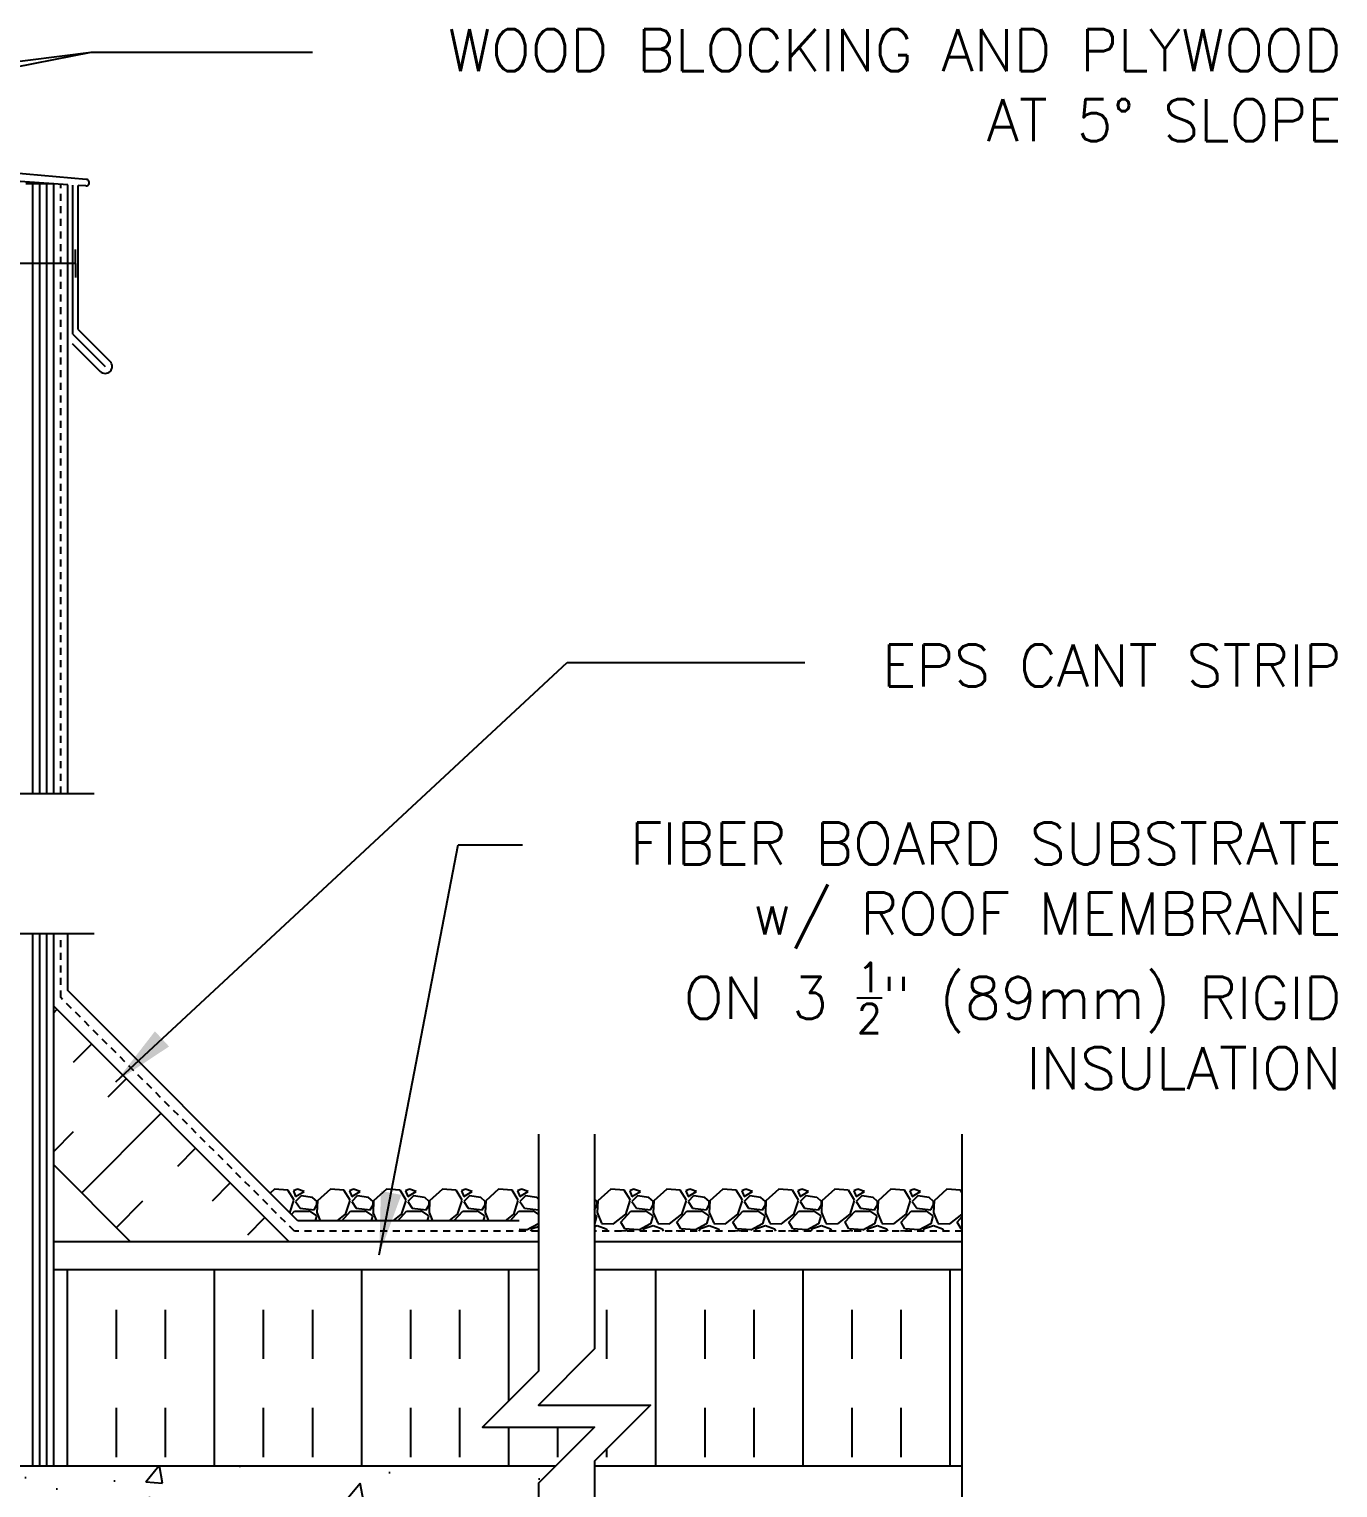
# Model space of a CAD drawing. Header units: inches. Extents: x 169 to 226.9, y 117.2 to 193.8.
# Drawn here: x 203.52 to 226.86, y 166.92 to 192.94 of the extents above; entities that cross this region are included whole.
import ezdxf

# ---------------------------------------------------------------- set-up
doc = ezdxf.new("R2010")
doc.units = ezdxf.units.IN
doc.header["$LTSCALE"] = 0.5
doc.header["$MEASUREMENT"] = 0
doc.linetypes.add('DASHED2', pattern=[0.375, 0.25, -0.125])
for name, color, linetype in [('HATCH', 12, 'Continuous'), ('line25', 2, 'Continuous'), ('LINE50', 5, 'Continuous'), ('LINE9', 9, 'Continuous'), ('TEXT', 4, 'Continuous')]:
    doc.layers.add(name, color=color, linetype=linetype)
doc.styles.add('DIM', font='romans.shx', dxfattribs={"width": 0.7})
doc.styles.add('ROMANS', font='romans.shx', dxfattribs={"height": 0.75})
doc.dimstyles.new('ext_12', dxfattribs={"dimscale": 12, "dimtxt": 0.075, "dimasz": 0.09375, "dimexe": 0.09375, "dimexo": 0.0625, "dimgap": 0.0625, "dimtad": 1, "dimdec": 1, "dimzin": 2, "dimdsep": 46, "dimlunit": 4, "dimtxsty": 'DIM', "dimcen": 0.09, "dimdle": 0.09375, "dimclrt": 4, "dimadec": 0, "dimazin": 0, "dimtfac": 1, "dimtdec": 1, "dimtmove": 2, "dimatfit": 3, "dimfxl": 1, "dimfrac": 2, "dimtolj": 1, "dimtzin": 0, "dimarcsym": 0})

msp = doc.modelspace()

# ---------------------------------------------------------------- hatches: boundary and pattern name
at = {"layer": 'HATCH'}
h = msp.add_hatch(dxfattribs=at)
h.set_pattern_fill('AR-CONC', color=256, scale=0.5)
h.set_pattern_definition([(50, (0, 0), (3.5863, -0.31376), [0.375, -4.125]), (355, (0, 0), (-0.693757, 3.76096), [0.3, -3.3]), (100.4514, (0.299, -0.026), (2.892544, 3.4472), [0.3187, -3.50571]), (46.1842, (0, 1), (5.33621, -0.827596), [0.5625, -6.1875]), (96.6356, (0.4447, 0.931), (4.67331, 4.87059), [0.47805, -5.25857]), (351.1842, (0, 1), (4.67331, 4.87059), [0.45, -4.95]), (21, (0.5, 0.75), (2.984535, -2.013094), [0.375, -4.125]), (326, (0.5, 0.75), (1.216577, 3.62575), [0.3, -3.3]), (71.4514, (0.7487, 0.5822), (4.20111, 1.612656), [0.3187, -3.50571]), (37.5, (0, 0), (0.060799, 1.664469), [0, -3.26, 0, -3.35, 0, -3.3125]), (7.5, (0, 0), (1.315348, 1.972059), [0, -1.91, 0, -3.185, 0, -1.2625]), (327.5, (-1.115, 0), (2.669112, -0.1127744), [0, -1.25, 0, -3.9, 0, -5.175]), (317.5, (-1.615, 0), (2.91593, 0.500525), [0, -1.625, 0, -2.59, 0, -3.675])])
edge = h.paths.add_edge_path()
edge.add_spline(control_points=[(194.125, 185.535), (194.017, 185.698), (193.657, 185.789), (193.581, 186.284), (194.129, 186.52), (194.533, 186.549), (194.829, 186.57)], knot_values=[0.229407, 0.229407, 0.229407, 0.229407, 0.844432, 1.128849, 1.464331, 2.389004, 2.389004, 2.389004, 2.389004], degree=3, periodic=0)
edge.add_spline(control_points=[(194.829, 186.57), (195.125, 186.549), (195.529, 186.52), (196.077, 186.284), (196.001, 185.789), (195.641, 185.698), (195.533, 185.535)], knot_values=[0.229407, 0.229407, 0.229407, 0.229407, 1.15408, 1.489562, 1.773979, 2.389004, 2.389004, 2.389004, 2.389004], degree=3, periodic=0)
edge.add_arc((195.892, 185.187), 0.5, 135.8125, 335.181)
edge.add_spline(control_points=[(196.345, 184.977), (196.485, 185.257), (196.73, 185.704), (197.549, 186.055), (197.67, 186.053)], knot_values=[0.038125, 0.038125, 0.038125, 0.038125, 0.95486, 1.237398, 1.237398, 1.237398, 1.237398], degree=3, periodic=0)
edge.add_arc((197.67, 185.811), 0.242, -38.2327, 90, ccw=False)
edge.add_arc((198.017, 185.187), 0.5, 108.2063, 274.7074)
edge.add_spline(control_points=[(198.058, 184.688), (198.114, 184.697), (198.169, 184.709), (198.218, 184.729)], knot_values=[1.703896, 1.703896, 1.703896, 1.703896, 1.875321, 1.875321, 1.875321, 1.875321], degree=3, periodic=0)
edge.add_spline(control_points=[(198.218, 184.729), (198.544, 184.86), (198.738, 185.54), (198.991, 186.031), (199.077, 186.197)], knot_values=[0, 0, 0, 0, 1.124685, 1.703896, 1.703896, 1.703896, 1.703896], degree=3, periodic=0)
edge.add_arc((199.343, 186.058), 0.3, -63.9425, 153.0375, ccw=False)
edge.add_arc((199.663, 185.465), 0.375, 120.1325, 357.0763)
edge.add_arc((200.148, 185.469), 0.113, 25.9431, 192.1844, ccw=False)
edge.add_arc((200.526, 185.738), 0.352, 218.4669, 263.8709)
edge.add_line((200.488, 185.388), (200.593, 185.388))
edge.add_line((200.593, 185.388), (200.593, 185.458))
edge.add_line((200.593, 185.458), (200.546, 185.458))
edge.add_arc((200.546, 185.521), 0.0625, 180, 270, ccw=False)
edge.add_line((200.483, 185.521), (200.483, 185.588))
edge.add_arc((200.733, 185.588), 0.25, 124.0558, 180, ccw=False)
edge.add_line((200.593, 185.795), (200.593, 185.837))
edge.add_line((200.593, 185.837), (200.683, 185.837))
edge.add_arc((200.483, 186.295), 0.5, 293.5782, 313.7891)
edge.add_line((200.829, 185.934), (200.829, 187.4))
edge.add_arc((200.801, 186.884), 0.517, 86.8807, 145)
edge.add_arc((200.128, 187.005), 0.305, 35, 145)
edge.add_arc((199.684, 187.045), 0.236, 35, 145)
edge.add_arc((199.091, 186.797), 0.554, 43.7294, 118.173)
edge.add_arc((198.567, 186.797), 0.554, 61.827, 136.2706)
edge.add_arc((197.974, 187.045), 0.236, 35, 145)
edge.add_arc((197.53, 187.005), 0.305, 35, 145)
edge.add_arc((196.857, 186.884), 0.517, 35, 93.1193)
edge.add_arc((196.801, 186.884), 0.517, 86.8807, 145)
edge.add_arc((196.128, 187.005), 0.305, 35, 145)
edge.add_arc((195.684, 187.045), 0.236, 35, 145)
edge.add_arc((195.091, 186.797), 0.554, 43.7294, 118.173)
edge.add_arc((194.567, 186.797), 0.554, 61.827, 136.2706)
edge.add_arc((193.974, 187.045), 0.236, 35, 145)
edge.add_arc((193.53, 187.005), 0.305, 35, 145)
edge.add_arc((192.857, 186.884), 0.517, 35, 145)
edge.add_arc((192.293, 187.081), 0.172, 35, 145)
edge.add_arc((191.704, 186.867), 0.546, 35, 145)
edge.add_arc((190.887, 186.921), 0.451, 35, 145)
edge.add_arc((190.171, 186.938), 0.423, 35, 145)
edge.add_arc((189.714, 187.103), 0.135, 35, 145)
edge.add_arc((189.199, 186.653), 0.665, 52.4676, 123.7755)
edge.add_line((188.829, 187.206), (188.829, 185.934))
edge.add_arc((189.175, 186.295), 0.5, 226.2109, 246.4218)
edge.add_line((188.975, 185.837), (189.065, 185.837))
edge.add_line((189.065, 185.837), (189.065, 185.795))
edge.add_arc((188.925, 185.588), 0.25, 0, 55.9442, ccw=False)
edge.add_line((189.175, 185.588), (189.175, 185.521))
edge.add_arc((189.113, 185.521), 0.0625, -90, 0, ccw=False)
edge.add_line((189.113, 185.458), (189.065, 185.458))
edge.add_line((189.065, 185.458), (189.065, 185.388))
edge.add_line((189.065, 185.388), (189.17, 185.388))
edge.add_arc((189.133, 185.738), 0.352, 276.1291, 321.5331)
edge.add_arc((189.51, 185.469), 0.113, -12.1844, 154.0569, ccw=False)
edge.add_arc((189.995, 185.465), 0.375, 182.9237, 419.8675)
edge.add_arc((190.315, 186.058), 0.3, 27.597, 243.9425, ccw=False)
edge.add_spline(control_points=[(190.581, 186.197), (190.667, 186.031), (190.92, 185.54), (191.114, 184.86), (191.44, 184.729)], knot_values=[0, 0, 0, 0, 0.579211, 1.703896, 1.703896, 1.703896, 1.703896], degree=3, periodic=0)
edge.add_spline(control_points=[(191.44, 184.729), (191.49, 184.709), (191.544, 184.697), (191.601, 184.688)], knot_values=[1.703896, 1.703896, 1.703896, 1.703896, 1.875321, 1.875321, 1.875321, 1.875321], degree=3, periodic=0)
edge.add_arc((191.642, 185.187), 0.5, 265.2926, 431.7937)
edge.add_arc((191.988, 185.811), 0.242, 90, 218.2327, ccw=False)
edge.add_spline(control_points=[(191.988, 186.053), (192.109, 186.055), (192.928, 185.704), (193.173, 185.257), (193.313, 184.977)], knot_values=[0.038125, 0.038125, 0.038125, 0.038125, 0.320663, 1.237398, 1.237398, 1.237398, 1.237398], degree=3, periodic=0)
edge.add_arc((193.767, 185.187), 0.5, 204.819, 404.1875)
h.paths.add_polyline_path([(200.546, 182.218), (200.593, 182.218), (200.593, 182.288), (200.488, 182.288, -0.155529), (200.312, 182.422, 0.180914), (199.895, 182.734), (198.314, 183.087, 0.054974), (197.987, 183.123), (194.829, 183.123), (191.671, 183.123, 0.054974), (191.344, 183.087), (189.763, 182.734, 0.180914), (189.346, 182.422, -0.155529), (189.17, 182.288), (189.065, 182.288), (189.065, 182.218), (189.113, 182.218, -0.414214), (189.175, 182.156), (189.175, 182.088, -0.249069), (189.065, 181.881), (189.065, 181.839), (188.975, 181.839, 0.088416), (188.829, 181.742), (188.829, 179.309), (193.785, 179.309), (194.785, 180.309), (194.785, 178.309), (195.785, 179.309), (200.829, 179.309), (200.829, 181.742, 0.088416), (200.683, 181.839), (200.593, 181.839), (200.593, 181.881, -0.249069), (200.483, 182.088), (200.483, 182.156, -0.414214)])
h.paths.add_polyline_path([(200.829, 176.809), (195.785, 176.809), (194.785, 175.809), (194.785, 177.809), (193.785, 176.809), (188.829, 176.809), (188.829, 174.002, 0.088416), (188.975, 173.904), (189.065, 173.904), (189.065, 173.863, -0.249069), (189.175, 173.655), (189.175, 173.588, -0.414214), (189.113, 173.525), (189.065, 173.525), (189.065, 173.455), (189.17, 173.455, -0.155529), (189.346, 173.321, 0.180914), (189.763, 173.01), (191.344, 172.657, 0.054974), (191.671, 172.621), (194.829, 172.621), (197.987, 172.621, 0.054974), (198.314, 172.657), (199.895, 173.01, 0.180914), (200.312, 173.321, -0.155529), (200.488, 173.455), (200.593, 173.455), (200.593, 173.525), (200.546, 173.525, -0.414214), (200.483, 173.588), (200.483, 173.655, -0.249069), (200.593, 173.863), (200.593, 173.904), (200.683, 173.904, 0.088416), (200.829, 174.002)])
edge = h.paths.add_edge_path()
edge.add_arc((200.483, 169.448), 0.5, 46.2109, 66.4218)
edge.add_line((200.683, 169.907), (200.593, 169.907))
edge.add_line((200.593, 169.907), (200.593, 169.948))
edge.add_arc((200.733, 170.155), 0.25, 180, 235.9442, ccw=False)
edge.add_line((200.483, 170.155), (200.483, 170.223))
edge.add_arc((200.546, 170.223), 0.0625, 90, 180, ccw=False)
edge.add_line((200.546, 170.285), (200.593, 170.285))
edge.add_line((200.593, 170.285), (200.593, 170.355))
edge.add_line((200.593, 170.355), (200.488, 170.355))
edge.add_arc((200.526, 170.006), 0.352, 96.1291, 141.5331)
edge.add_arc((200.148, 170.274), 0.113, 167.8156, 334.0569, ccw=False)
edge.add_arc((199.663, 170.279), 0.375, 2.9237, 239.8675)
edge.add_arc((199.343, 169.685), 0.3, -152.403, 63.9425, ccw=False)
edge.add_spline(control_points=[(199.077, 169.546), (198.991, 169.713), (198.738, 170.203), (198.544, 170.884), (198.218, 171.015)], knot_values=[0, 0, 0, 0, 0.579211, 1.703896, 1.703896, 1.703896, 1.703896], degree=3, periodic=0)
edge.add_spline(control_points=[(198.218, 171.015), (198.169, 171.034), (198.114, 171.047), (198.058, 171.055)], knot_values=[1.703896, 1.703896, 1.703896, 1.703896, 1.875321, 1.875321, 1.875321, 1.875321], degree=3, periodic=0)
edge.add_arc((198.017, 170.557), 0.5, 85.2926, 251.7937)
edge.add_arc((197.67, 169.932), 0.242, -90, 38.2327, ccw=False)
edge.add_spline(control_points=[(197.67, 169.69), (197.549, 169.688), (196.73, 170.04), (196.485, 170.487), (196.345, 170.767)], knot_values=[0.038125, 0.038125, 0.038125, 0.038125, 0.320663, 1.237398, 1.237398, 1.237398, 1.237398], degree=3, periodic=0)
edge.add_arc((195.892, 170.557), 0.5, 24.819, 224.1875)
edge.add_spline(control_points=[(195.533, 170.209), (195.641, 170.046), (196.001, 169.955), (196.077, 169.459), (195.529, 169.224), (195.125, 169.195), (194.829, 169.174)], knot_values=[0.229407, 0.229407, 0.229407, 0.229407, 0.844432, 1.128849, 1.464331, 2.389004, 2.389004, 2.389004, 2.389004], degree=3, periodic=0)
edge.add_spline(control_points=[(194.829, 169.174), (194.533, 169.195), (194.129, 169.224), (193.581, 169.459), (193.657, 169.955), (194.017, 170.046), (194.125, 170.209)], knot_values=[0.229407, 0.229407, 0.229407, 0.229407, 1.15408, 1.489562, 1.773979, 2.389004, 2.389004, 2.389004, 2.389004], degree=3, periodic=0)
edge.add_arc((193.767, 170.557), 0.5, 315.8125, 515.181)
edge.add_spline(control_points=[(193.313, 170.767), (193.173, 170.487), (192.928, 170.04), (192.109, 169.688), (191.988, 169.69)], knot_values=[0.038125, 0.038125, 0.038125, 0.038125, 0.95486, 1.237398, 1.237398, 1.237398, 1.237398], degree=3, periodic=0)
edge.add_arc((191.988, 169.932), 0.242, 141.7673, 270, ccw=False)
edge.add_arc((191.642, 170.557), 0.5, 288.2063, 454.7074)
edge.add_spline(control_points=[(191.601, 171.055), (191.544, 171.047), (191.49, 171.034), (191.44, 171.015)], knot_values=[1.703896, 1.703896, 1.703896, 1.703896, 1.875321, 1.875321, 1.875321, 1.875321], degree=3, periodic=0)
edge.add_spline(control_points=[(191.44, 171.015), (191.114, 170.884), (190.92, 170.203), (190.667, 169.713), (190.581, 169.546)], knot_values=[0, 0, 0, 0, 1.124685, 1.703896, 1.703896, 1.703896, 1.703896], degree=3, periodic=0)
edge.add_arc((190.315, 169.685), 0.3, 116.0575, 333.0565, ccw=False)
edge.add_arc((189.995, 170.279), 0.375, 300.1325, 537.0763)
edge.add_arc((189.51, 170.274), 0.113, -154.0569, 12.1844, ccw=False)
edge.add_arc((189.133, 170.006), 0.352, 38.4669, 83.8709)
edge.add_line((189.17, 170.355), (189.065, 170.355))
edge.add_line((189.065, 170.355), (189.065, 170.285))
edge.add_line((189.065, 170.285), (189.113, 170.285))
edge.add_arc((189.113, 170.223), 0.0625, 0, 90, ccw=False)
edge.add_line((189.175, 170.223), (189.175, 170.155))
edge.add_arc((188.925, 170.155), 0.25, 304.0558, 360, ccw=False)
edge.add_line((189.065, 169.948), (189.065, 169.907))
edge.add_line((189.065, 169.907), (188.975, 169.907))
edge.add_arc((189.175, 169.448), 0.5, 113.5782, 133.7891)
edge.add_line((188.829, 169.809), (188.829, 167.809))
edge.add_line((188.829, 167.809), (188.829, 167.348))
edge.add_arc((189.012, 167.134), 0.281, 35, 130.6119, ccw=False)
edge.add_arc((189.438, 167.158), 0.239, 35, 145, ccw=False)
edge.add_arc((189.922, 167.094), 0.352, 35, 145, ccw=False)
edge.add_arc((190.399, 167.163), 0.231, 35, 145, ccw=False)
edge.add_arc((190.844, 167.117), 0.312, 35, 145, ccw=False)
edge.add_arc((191.395, 167.089), 0.361, 35, 145, ccw=False)
edge.add_arc((191.924, 167.132), 0.285, 35, 145, ccw=False)
edge.add_arc((192.329, 167.175), 0.21, 35, 145, ccw=False)
edge.add_arc((192.741, 167.127), 0.293, 35, 145, ccw=False)
edge.add_arc((193.184, 167.154), 0.247, 35, 145, ccw=False)
edge.add_arc((193.62, 167.132), 0.285, 35, 145, ccw=False)
edge.add_arc((194.075, 167.14), 0.27, 35, 145, ccw=False)
edge.add_arc((194.513, 167.144), 0.265, 35, 145, ccw=False)
edge.add_arc((195.074, 167.055), 0.419, 35, 145, ccw=False)
edge.add_arc((195.668, 167.12), 0.306, 35, 145, ccw=False)
edge.add_arc((196.276, 167.045), 0.436, 35, 145, ccw=False)
edge.add_arc((196.861, 167.136), 0.278, 35, 145, ccw=False)
edge.add_arc((197.432, 167.055), 0.419, 35, 145, ccw=False)
edge.add_arc((198.122, 167.053), 0.423, 35, 145, ccw=False)
edge.add_arc((198.71, 167.126), 0.295, 35, 145, ccw=False)
edge.add_arc((199.316, 167.041), 0.444, 35, 145, ccw=False)
edge.add_arc((199.955, 167.103), 0.335, 35, 145, ccw=False)
edge.add_arc((200.481, 167.119), 0.307, 35, 145, ccw=False)
edge.add_arc((200.946, 167.146), 0.261, 35, 145, ccw=False)
edge.add_arc((201.343, 167.167), 0.225, 39.4188, 145, ccw=False)
edge.add_line((201.517, 167.309), (201.517, 167.809))
edge.add_line((201.517, 167.809), (200.829, 167.809))
edge.add_line((200.829, 167.809), (200.829, 169.809))
h.paths.add_polyline_path([(212.602, 167.001), (212.91, 167.309), (201.517, 167.309, 0.496302), (201.159, 167.296, 0.520567), (200.732, 167.296, 0.520567), (200.229, 167.296, 0.520567), (199.68, 167.296, 0.520567), (198.952, 167.296, 0.520567), (198.469, 167.296, 0.520567), (197.775, 167.296, 0.520567), (197.088, 167.296, 0.520567), (196.633, 167.296, 0.520567), (195.918, 167.296, 0.520567), (195.417, 167.296, 0.520567), (194.73, 167.296, 0.520567), (194.297, 167.296, 0.520567), (193.854, 167.296, 0.520567), (193.386, 167.296, 0.520567), (192.981, 167.296, 0.520567), (192.5, 167.296, 0.520567), (192.157, 167.296, 0.520567), (191.69, 167.296, 0.520567), (191.099, 167.296, 0.520567), (190.588, 167.296, 0.520567), (190.21, 167.296, 0.520567), (189.633, 167.296, 0.520567), (189.242, 167.296, 0.443201), (188.829, 167.348), (188.829, 166.114), (189.194, 166.114), (189.194, 164.914), (188.829, 164.914), (188.829, 164.634, -0.157226), (188.946, 164.546, -0.520567), (189.523, 164.546, -0.520567), (189.901, 164.546, -0.520567), (190.412, 164.546, -0.520567), (191.002, 164.546, -0.520567), (191.47, 164.546, -0.520567), (191.813, 164.546, -0.520567), (192.294, 164.546, -0.520567), (192.699, 164.546, -0.520567), (193.166, 164.546, -0.520567), (193.609, 164.546, -0.520567), (194.043, 164.546, -0.520567), (194.73, 164.546, -0.520567), (195.231, 164.546, -0.520567), (195.945, 164.546, -0.520567), (196.401, 164.546, -0.520567), (197.088, 164.546, -0.520567), (197.781, 164.546, -0.520567), (198.264, 164.546, -0.520567), (198.992, 164.546, -0.520567), (199.542, 164.546, -0.520567), (200.045, 164.546, -0.520567), (200.472, 164.546, -0.496302), (200.829, 164.559), (212.602, 164.559)])
edge = h.paths.add_edge_path()
edge.add_line((216.844, 165.682), (216.522, 165.682))
edge.add_line((216.522, 165.682), (216.522, 165.807))
edge.add_line((216.522, 165.807), (216.865, 165.807))
edge.add_arc((216.747, 165.432), 0.393, -69.7322, 72.5069, ccw=False)
edge.add_line((216.883, 165.063), (216.452, 164.941))
edge.add_arc((216.51, 164.809), 0.144, 113.7456, 240.3185)
edge.add_line((216.439, 164.684), (216.907, 164.684))
edge.add_arc((216.935, 164.222), 0.463, 46.7137, 93.5654, ccw=False)
edge.add_line((217.253, 164.559), (220.162, 164.559))
edge.add_line((220.162, 164.559), (220.162, 165.332))
edge.add_spline(control_points=[(220.162, 165.332), (219.11, 165.896), (216.957, 167.05), (214.737, 166.011), (213.602, 165.479)], knot_values=[0, 0, 0, 0, 3.379125, 6.918479, 6.918479, 6.918479, 6.918479], degree=3, periodic=0)
edge.add_line((213.602, 165.479), (213.602, 164.559))
edge.add_line((213.602, 164.559), (216.411, 164.559))
edge.add_arc((216.51, 164.809), 0.269, 111.5979, 248.4021, ccw=False)
edge.add_line((216.411, 165.059), (216.844, 165.182))
edge.add_arc((216.747, 165.432), 0.268, 291.22, 428.78)
h.paths.add_polyline_path([(200.329, 164.009), (200.429, 164.009, -0.327813), (200.464, 164.057), (200.464, 164.164), (200.829, 164.164), (200.829, 164.559, 0.496302), (200.472, 164.546, 0.520567), (200.045, 164.546, 0.520567), (199.542, 164.546, 0.520567), (198.992, 164.546, 0.520567), (198.264, 164.546, 0.520567), (197.781, 164.546, 0.520567), (197.088, 164.546, 0.520567), (196.401, 164.546, 0.520567), (195.945, 164.546, 0.520567), (195.231, 164.546, 0.520567), (194.73, 164.546, 0.520567), (194.043, 164.546, 0.520567), (193.609, 164.546, 0.520567), (193.166, 164.546, 0.520567), (192.699, 164.546, 0.520567), (192.294, 164.546, 0.520567), (191.813, 164.546, 0.520567), (191.47, 164.546, 0.520567), (191.002, 164.546, 0.520567), (190.412, 164.546, 0.520567), (189.901, 164.546, 0.520567), (189.523, 164.546, 0.520567), (188.946, 164.546, 0.157226), (188.829, 164.634), (188.829, 164.164), (189.194, 164.164), (189.194, 164.057, -0.327813), (189.229, 164.009), (189.329, 164.009), (189.329, 163.448, 0.390098), (189.604, 163.149), (194.812, 162.966, 0.020761), (194.829, 162.965, 0.020761), (194.846, 162.966), (200.054, 163.149, 0.390098), (200.329, 163.448)])
h.paths.add_polyline_path([(194.446, 162.806), (189.585, 162.958, 0.421005), (189.329, 162.708), (189.329, 162.471, 0.425773), (189.589, 162.221), (194.446, 162.372, 0.4157), (194.628, 162.589, 0.4157)])
h.paths.add_polyline_path([(200.329, 162.708, 0.425773), (200.069, 162.958), (195.212, 162.806, 0.4157), (195.03, 162.589, 0.4157), (195.212, 162.372), (200.073, 162.221, 0.421005), (200.329, 162.471)])
h.paths.add_polyline_path([(200.829, 143.617, 0.088416), (200.683, 143.714), (200.593, 143.714), (200.593, 143.756, -0.249069), (200.483, 143.963), (200.483, 144.031, -0.414214), (200.546, 144.093), (200.593, 144.093), (200.593, 144.163), (200.488, 144.163, -0.155529), (200.312, 144.297, 0.180914), (199.895, 144.609), (198.314, 144.962, 0.054974), (197.987, 144.998), (194.829, 144.998), (191.671, 144.998, 0.054974), (191.344, 144.962), (189.763, 144.609, 0.180914), (189.346, 144.297, -0.155529), (189.17, 144.163), (189.065, 144.163), (189.065, 144.093), (189.113, 144.093, -0.414214), (189.175, 144.031), (189.175, 143.963, -0.249069), (189.065, 143.756), (189.065, 143.714), (188.975, 143.714, 0.088416), (188.829, 143.617), (188.829, 140.75), (193.785, 140.75), (194.785, 141.75), (194.785, 139.75), (195.785, 140.75), (200.829, 140.75)])
h = msp.add_hatch(dxfattribs=at)
h.set_pattern_fill('INSUL', color=256, scale=7, angle=45, style=0)
h.set_pattern_definition([(45, (96.651, 12.4082), (-1.856155, 1.856155), []), (45, (96.0322, 13.027), (-1.856155, 1.856155), [0.875, -0.875]), (45, (95.4135, 13.6456), (-1.856155, 1.856155), [0.875, -0.875])])
h.paths.add_polyline_path([(205.202, 171.434), (208.031, 171.434), (203.954, 175.511), (203.954, 172.683)])
h = msp.add_hatch(dxfattribs=at)
h.set_pattern_fill('INSUL', color=256, scale=7, angle=90, style=0)
h.set_pattern_definition([(90, (225.198, 169.2172), (-2.625, 2e-16), []), (90, (224.323, 169.2172), (-2.625, 2e-16), [0.875, -0.875]), (90, (223.448, 169.2172), (-2.625, 2e-16), [0.875, -0.875])])
h.paths.add_polyline_path([(213.602, 167.396), (213.602, 167.309), (220.162, 167.309), (220.162, 170.809), (213.602, 170.809), (213.602, 169.396), (212.602, 168.396), (214.602, 168.396)])
h.paths.add_polyline_path([(212.91, 167.309), (213.602, 168.001), (211.602, 168.001), (212.602, 169.001), (212.602, 170.809), (203.954, 170.809), (203.954, 167.309)])

# ---------------------------------------------------------------- linework, layer by layer
for p, q in [((204.535, 190.263), (186.017, 191.883)), ((204.204, 190.168), (202.897, 190.26)), ((203.579, 179.309), (203.579, 190.186)), ((203.704, 179.309), (203.704, 190.186)), ((203.829, 179.309), (203.829, 190.186)), ((204.204, 179.309), (204.204, 190.168)), ((204.298, 187.501), (204.298, 190.161)), ((204.529, 190.149), (204.392, 190.157)), ((204.392, 187.584), (204.392, 190.157)), ((204.298, 187.501), (204.872, 186.927)), ((204.392, 187.584), (204.96, 187.015)), ((204.285, 187.337), (204.783, 186.838)), ((203.579, 167.309), (203.579, 176.809)), ((203.704, 167.309), (203.704, 176.809)), ((203.829, 167.309), (203.829, 176.809)), ((204.204, 175.791), (204.204, 176.809)), ((208.311, 171.684), (204.204, 175.791)), ((207.891, 172.247), (207.816, 172.179)), ((208.131, 172.227), (207.891, 172.247)), ((208.242, 172.049), (208.132, 172.229)), ((208.169, 171.826), (208.24, 172.048)), ((208.301, 172.248), (208.231, 172.218)), ((208.231, 172.218), (208.271, 172.118)), ((208.271, 172.118), (208.421, 172.208)), ((208.371, 172.128), (208.271, 172.028)), ((208.421, 172.208), (208.301, 172.248)), ((208.572, 172.099), (208.372, 172.129)), ((208.653, 172.026), (208.573, 172.096)), ((208.661, 172.039), (208.651, 171.829)), ((208.891, 172.248), (208.661, 172.038)), ((209.131, 172.227), (208.891, 172.247)), ((209.243, 172.049), (209.133, 172.229)), ((209.161, 171.798), (209.241, 172.048)), ((209.301, 172.248), (209.231, 172.218)), ((209.231, 172.218), (209.271, 172.118)), ((209.271, 172.118), (209.421, 172.208)), ((209.371, 172.128), (209.271, 172.028)), ((209.421, 172.208), (209.301, 172.248)), ((209.572, 172.099), (209.372, 172.129)), ((209.653, 172.026), (209.573, 172.096)), ((209.661, 172.039), (209.651, 171.829)), ((209.891, 172.248), (209.661, 172.038)), ((210.131, 172.227), (209.891, 172.247)), ((210.243, 172.049), (210.133, 172.229)), ((210.161, 171.798), (210.241, 172.048)), ((210.301, 172.248), (210.231, 172.218)), ((210.231, 172.218), (210.271, 172.118)), ((210.271, 172.118), (210.421, 172.208)), ((210.371, 172.128), (210.271, 172.028)), ((210.421, 172.208), (210.301, 172.248)), ((210.572, 172.099), (210.372, 172.129)), ((210.653, 172.026), (210.573, 172.096)), ((210.661, 172.039), (210.651, 171.829)), ((210.891, 172.248), (210.661, 172.038)), ((211.131, 172.227), (210.891, 172.247)), ((211.243, 172.049), (211.133, 172.229)), ((211.161, 171.798), (211.241, 172.048)), ((211.301, 172.248), (211.231, 172.218)), ((211.231, 172.218), (211.271, 172.118)), ((211.271, 172.118), (211.421, 172.208)), ((211.371, 172.128), (211.271, 172.028)), ((211.421, 172.208), (211.301, 172.248)), ((211.572, 172.099), (211.372, 172.129)), ((211.653, 172.026), (211.573, 172.096)), ((211.661, 172.039), (211.651, 171.829)), ((211.891, 172.248), (211.661, 172.038)), ((212.131, 172.227), (211.891, 172.247)), ((212.243, 172.049), (212.133, 172.229)), ((212.161, 171.798), (212.241, 172.048)), ((212.301, 172.248), (212.231, 172.218)), ((212.231, 172.218), (212.271, 172.118)), ((212.271, 172.118), (212.421, 172.208)), ((212.371, 172.128), (212.271, 172.028)), ((212.421, 172.208), (212.301, 172.248)), ((212.572, 172.099), (212.372, 172.129)), ((212.602, 172.071), (212.573, 172.096)), ((213.653, 172.026), (213.602, 172.071)), ((213.661, 172.039), (213.651, 171.829)), ((213.891, 172.248), (213.661, 172.038)), ((214.131, 172.227), (213.891, 172.247)), ((214.243, 172.049), (214.133, 172.229)), ((214.161, 171.798), (214.241, 172.048)), ((214.301, 172.248), (214.231, 172.218)), ((214.231, 172.218), (214.271, 172.118)), ((214.271, 172.118), (214.421, 172.208)), ((214.371, 172.128), (214.271, 172.028)), ((214.421, 172.208), (214.301, 172.248)), ((214.572, 172.099), (214.372, 172.129)), ((214.653, 172.026), (214.573, 172.096)), ((214.661, 172.039), (214.651, 171.829)), ((214.891, 172.248), (214.661, 172.038)), ((215.131, 172.227), (214.891, 172.247)), ((215.243, 172.049), (215.133, 172.229)), ((215.161, 171.798), (215.241, 172.048)), ((215.301, 172.248), (215.231, 172.218)), ((215.231, 172.218), (215.271, 172.118)), ((215.271, 172.118), (215.421, 172.208)), ((215.371, 172.128), (215.271, 172.028)), ((215.421, 172.208), (215.301, 172.248)), ((215.572, 172.099), (215.372, 172.129)), ((215.653, 172.026), (215.573, 172.096)), ((215.661, 172.039), (215.651, 171.829)), ((215.891, 172.248), (215.661, 172.038)), ((216.131, 172.227), (215.891, 172.247)), ((216.243, 172.049), (216.133, 172.229)), ((216.161, 171.798), (216.241, 172.048)), ((216.301, 172.248), (216.231, 172.218)), ((216.231, 172.218), (216.271, 172.118)), ((216.271, 172.118), (216.421, 172.208)), ((216.371, 172.128), (216.271, 172.028)), ((216.421, 172.208), (216.301, 172.248)), ((216.572, 172.099), (216.372, 172.129)), ((216.653, 172.026), (216.573, 172.096)), ((216.661, 172.039), (216.651, 171.829)), ((216.891, 172.248), (216.661, 172.038)), ((217.131, 172.227), (216.891, 172.247)), ((217.243, 172.049), (217.133, 172.229)), ((217.161, 171.798), (217.241, 172.048)), ((217.301, 172.248), (217.231, 172.218)), ((217.231, 172.218), (217.271, 172.118)), ((217.271, 172.118), (217.421, 172.208)), ((217.371, 172.128), (217.271, 172.028)), ((217.421, 172.208), (217.301, 172.248)), ((217.572, 172.099), (217.372, 172.129)), ((217.653, 172.026), (217.573, 172.096)), ((217.661, 172.039), (217.651, 171.829)), ((217.891, 172.248), (217.661, 172.038)), ((218.131, 172.227), (217.891, 172.247)), ((218.243, 172.049), (218.133, 172.229)), ((218.161, 171.798), (218.241, 172.048)), ((218.301, 172.248), (218.231, 172.218)), ((218.231, 172.218), (218.271, 172.118)), ((218.271, 172.118), (218.421, 172.208)), ((218.371, 172.128), (218.271, 172.028)), ((218.421, 172.208), (218.301, 172.248)), ((218.572, 172.099), (218.372, 172.129)), ((218.653, 172.026), (218.573, 172.096)), ((218.661, 172.039), (218.651, 171.829)), ((218.891, 172.248), (218.661, 172.038)), ((219.131, 172.227), (218.891, 172.247)), ((219.243, 172.049), (219.133, 172.229)), ((219.161, 171.798), (219.241, 172.048)), ((219.301, 172.248), (219.231, 172.218)), ((219.231, 172.218), (219.271, 172.118)), ((219.271, 172.118), (219.421, 172.208)), ((219.371, 172.128), (219.271, 172.028)), ((219.421, 172.208), (219.301, 172.248)), ((219.572, 172.099), (219.372, 172.129)), ((219.653, 172.026), (219.573, 172.096)), ((219.661, 172.039), (219.651, 171.829)), ((219.891, 172.248), (219.661, 172.038)), ((220.131, 172.227), (219.891, 172.247)), ((220.162, 172.181), (220.133, 172.229)), ((208.197, 171.798), (208.251, 171.858)), ((208.251, 171.858), (208.511, 171.858)), ((208.271, 172.028), (208.351, 171.908)), ((208.351, 171.908), (208.601, 171.878)), ((208.511, 171.86), (208.641, 171.77)), ((208.601, 171.878), (208.651, 171.968)), ((208.65, 171.83), (208.711, 171.684)), ((208.651, 171.968), (208.651, 172.028)), ((209.012, 171.684), (209.161, 171.799)), ((209.095, 171.684), (209.251, 171.858)), ((209.251, 171.858), (209.511, 171.858)), ((209.271, 172.028), (209.351, 171.908)), ((209.351, 171.908), (209.601, 171.878)), ((209.511, 171.86), (209.641, 171.77)), ((209.601, 171.878), (209.651, 171.968)), ((209.65, 171.83), (209.711, 171.684)), ((209.651, 171.968), (209.651, 172.028)), ((210.012, 171.684), (210.161, 171.799)), ((210.095, 171.684), (210.251, 171.858)), ((210.251, 171.858), (210.511, 171.858)), ((210.271, 172.028), (210.351, 171.908)), ((210.351, 171.908), (210.601, 171.878)), ((210.511, 171.86), (210.641, 171.77)), ((210.601, 171.878), (210.651, 171.968)), ((210.65, 171.83), (210.711, 171.684)), ((210.651, 171.968), (210.651, 172.028)), ((211.012, 171.684), (211.161, 171.799)), ((211.095, 171.684), (211.251, 171.858)), ((211.251, 171.858), (211.511, 171.858)), ((211.271, 172.028), (211.351, 171.908)), ((211.351, 171.908), (211.601, 171.878)), ((211.511, 171.86), (211.641, 171.77)), ((211.601, 171.878), (211.651, 171.968)), ((211.65, 171.83), (211.711, 171.684)), ((211.651, 171.968), (211.651, 172.028)), ((212.012, 171.684), (212.161, 171.799)), ((212.095, 171.684), (212.251, 171.858)), ((212.251, 171.858), (212.511, 171.858)), ((212.271, 172.028), (212.351, 171.908)), ((212.351, 171.908), (212.601, 171.878)), ((212.511, 171.86), (212.602, 171.797)), ((212.601, 171.878), (212.602, 171.879)), ((213.602, 171.879), (213.651, 171.968)), ((213.602, 171.797), (213.641, 171.77)), ((213.65, 171.83), (213.73, 171.64)), ((213.651, 171.968), (213.651, 172.028)), ((213.941, 171.629), (214.161, 171.799)), ((214.071, 171.658), (214.251, 171.858)), ((214.251, 171.858), (214.511, 171.858)), ((214.271, 172.028), (214.351, 171.908)), ((214.351, 171.908), (214.601, 171.878)), ((214.511, 171.86), (214.641, 171.77)), ((214.601, 171.878), (214.651, 171.968)), ((214.65, 171.83), (214.73, 171.64)), ((214.651, 171.968), (214.651, 172.028)), ((214.941, 171.629), (215.161, 171.799)), ((215.071, 171.658), (215.251, 171.858)), ((215.251, 171.858), (215.511, 171.858)), ((215.271, 172.028), (215.351, 171.908)), ((215.351, 171.908), (215.601, 171.878)), ((215.511, 171.86), (215.641, 171.77)), ((215.601, 171.878), (215.651, 171.968)), ((215.65, 171.83), (215.73, 171.64)), ((215.651, 171.968), (215.651, 172.028)), ((215.941, 171.629), (216.161, 171.799)), ((216.071, 171.658), (216.251, 171.858)), ((216.251, 171.858), (216.511, 171.858)), ((216.271, 172.028), (216.351, 171.908)), ((216.351, 171.908), (216.601, 171.878)), ((216.511, 171.86), (216.641, 171.77)), ((216.601, 171.878), (216.651, 171.968)), ((216.65, 171.83), (216.73, 171.64)), ((216.651, 171.968), (216.651, 172.028)), ((216.941, 171.629), (217.161, 171.799)), ((217.071, 171.658), (217.251, 171.858)), ((217.251, 171.858), (217.511, 171.858)), ((217.271, 172.028), (217.351, 171.908)), ((217.351, 171.908), (217.601, 171.878)), ((217.511, 171.86), (217.641, 171.77)), ((217.601, 171.878), (217.651, 171.968)), ((217.65, 171.83), (217.73, 171.64)), ((217.651, 171.968), (217.651, 172.028)), ((217.941, 171.629), (218.161, 171.799)), ((218.071, 171.658), (218.251, 171.858)), ((218.251, 171.858), (218.511, 171.858)), ((218.271, 172.028), (218.351, 171.908)), ((218.351, 171.908), (218.601, 171.878)), ((218.511, 171.86), (218.641, 171.77)), ((218.601, 171.878), (218.651, 171.968)), ((218.65, 171.83), (218.73, 171.64)), ((218.651, 171.968), (218.651, 172.028)), ((218.941, 171.629), (219.161, 171.799)), ((219.071, 171.658), (219.251, 171.858)), ((219.251, 171.858), (219.511, 171.858)), ((219.271, 172.028), (219.351, 171.908)), ((219.351, 171.908), (219.601, 171.878)), ((219.511, 171.86), (219.641, 171.77)), ((219.601, 171.878), (219.651, 171.968)), ((219.65, 171.83), (219.73, 171.64)), ((219.651, 171.968), (219.651, 172.028)), ((219.941, 171.629), (220.161, 171.799)), ((220.161, 171.798), (220.162, 171.8)), ((212.259, 171.684), (208.311, 171.684)), ((208.641, 171.768), (208.617, 171.684)), ((209.641, 171.768), (209.617, 171.684)), ((210.641, 171.768), (210.617, 171.684)), ((211.641, 171.768), (211.617, 171.684)), ((212.39, 171.52), (212.259, 171.53)), ((212.601, 171.627), (212.391, 171.517)), ((212.469, 171.497), (212.491, 171.548)), ((212.491, 171.548), (212.602, 171.583)), ((212.602, 171.63), (212.601, 171.628)), ((213.641, 171.768), (213.602, 171.63)), ((213.602, 171.583), (213.651, 171.598)), ((213.651, 171.598), (213.811, 171.538)), ((213.73, 171.638), (213.94, 171.628)), ((213.811, 171.538), (213.83, 171.497)), ((214.142, 171.538), (214.072, 171.658)), ((214.39, 171.52), (214.14, 171.54)), ((214.601, 171.627), (214.391, 171.517)), ((214.469, 171.497), (214.491, 171.548)), ((214.491, 171.548), (214.651, 171.598)), ((214.641, 171.768), (214.601, 171.628)), ((214.651, 171.598), (214.811, 171.538)), ((214.73, 171.638), (214.94, 171.628)), ((214.811, 171.538), (214.83, 171.497)), ((215.142, 171.538), (215.072, 171.658)), ((215.39, 171.52), (215.14, 171.54)), ((215.601, 171.627), (215.391, 171.517)), ((215.469, 171.497), (215.491, 171.548)), ((215.491, 171.548), (215.651, 171.598)), ((215.641, 171.768), (215.601, 171.628)), ((215.651, 171.598), (215.811, 171.538)), ((215.73, 171.638), (215.94, 171.628)), ((215.811, 171.538), (215.83, 171.497)), ((216.142, 171.538), (216.072, 171.658)), ((216.39, 171.52), (216.14, 171.54)), ((216.601, 171.627), (216.391, 171.517)), ((216.469, 171.497), (216.491, 171.548)), ((216.491, 171.548), (216.651, 171.598)), ((216.641, 171.768), (216.601, 171.628)), ((216.651, 171.598), (216.811, 171.538)), ((216.73, 171.638), (216.94, 171.628)), ((216.811, 171.538), (216.83, 171.497)), ((217.142, 171.538), (217.072, 171.658)), ((217.39, 171.52), (217.14, 171.54)), ((217.601, 171.627), (217.391, 171.517)), ((217.469, 171.497), (217.491, 171.548)), ((217.491, 171.548), (217.651, 171.598)), ((217.641, 171.768), (217.601, 171.628)), ((217.651, 171.598), (217.811, 171.538)), ((217.73, 171.638), (217.94, 171.628)), ((217.811, 171.538), (217.83, 171.497)), ((218.142, 171.538), (218.072, 171.658)), ((218.39, 171.52), (218.14, 171.54)), ((218.601, 171.627), (218.391, 171.517)), ((218.469, 171.497), (218.491, 171.548)), ((218.491, 171.548), (218.651, 171.598)), ((218.641, 171.768), (218.601, 171.628)), ((218.651, 171.598), (218.811, 171.538)), ((218.73, 171.638), (218.94, 171.628)), ((218.811, 171.538), (218.83, 171.497)), ((219.142, 171.538), (219.072, 171.658)), ((219.39, 171.52), (219.14, 171.54)), ((219.601, 171.627), (219.391, 171.517)), ((219.469, 171.497), (219.491, 171.548)), ((219.491, 171.548), (219.651, 171.598)), ((219.641, 171.768), (219.601, 171.628)), ((219.651, 171.598), (219.811, 171.538)), ((219.73, 171.638), (219.94, 171.628)), ((219.811, 171.538), (219.83, 171.497)), ((220.071, 171.658), (220.162, 171.759)), ((220.142, 171.538), (220.072, 171.658)), ((220.162, 171.538), (220.14, 171.54)), ((214.162, 171.507), (214.061, 171.497)), ((214.209, 171.497), (214.161, 171.509)), ((215.162, 171.507), (215.061, 171.497)), ((215.209, 171.497), (215.161, 171.509)), ((216.162, 171.507), (216.061, 171.497)), ((216.209, 171.497), (216.161, 171.509)), ((217.162, 171.507), (217.061, 171.497)), ((217.209, 171.497), (217.161, 171.509)), ((218.162, 171.507), (218.061, 171.497)), ((218.209, 171.497), (218.161, 171.509)), ((219.162, 171.507), (219.061, 171.497)), ((219.209, 171.497), (219.161, 171.509)), ((220.162, 171.507), (220.061, 171.497)), ((220.162, 171.508), (220.161, 171.509))]:
    msp.add_line(p, q, dxfattribs=at)
for centre, radius, start, end in [((204.532, 190.206), 0.0568, 266.6389, 86.6389), ((204.872, 186.927), 0.125, 225, 45)]:
    msp.add_arc(centre, radius, start, end, dxfattribs=at)
at = {"layer": 'line25'}
for p, q in [((203.954, 190.186), (203.454, 190.186)), ((203.954, 179.309), (203.954, 190.186)), ((203.954, 167.309), (203.954, 176.809)), ((208.156, 171.309), (203.954, 175.511)), ((205.327, 171.309), (203.954, 172.683)), ((201.517, 167.309), (212.91, 167.309)), ((213.602, 167.309), (220.162, 167.309)), ((213.602, 167.309), (213.999, 167.309))]:
    msp.add_line(p, q, dxfattribs=at)
for points in [[(212.602, 170.809), (203.954, 170.809)], [(220.162, 170.809), (213.602, 170.809)]]:
    msp.add_lwpolyline(points, dxfattribs=at)
at = {"layer": 'LINE50', "color": 9, "linetype": 'DASHED2'}
for p, q in [((204.079, 179.309), (204.079, 190.177)), ((204.079, 175.666), (204.079, 176.809)), ((208.249, 171.497), (204.079, 175.666)), ((212.602, 171.497), (208.249, 171.497)), ((220.162, 171.497), (213.602, 171.497))]:
    msp.add_line(p, q, dxfattribs=at)
at = {"layer": 'LINE9'}
for p, q in [((204.344, 188.764), (204.344, 189.014)), ((204.344, 188.764), (202.498, 188.764)), ((204.344, 188.764), (204.344, 188.514)), ((195.785, 179.309), (204.678, 179.309)), ((195.785, 176.809), (204.678, 176.809)), ((220.162, 162.145), (220.162, 173.23))]:
    msp.add_line(p, q, dxfattribs=at)
for points in [[(212.602, 173.23), (212.602, 169.001), (212.602, 169.001), (211.602, 168.001), (213.602, 168.001), (212.602, 167.001), (212.602, 163.563)], [(213.602, 173.23), (213.602, 169.396), (213.602, 169.396), (212.602, 168.396), (214.602, 168.396), (213.602, 167.396), (213.602, 163.563)], [(212.602, 171.309), (203.954, 171.309)], [(220.162, 171.309), (213.602, 171.309)]]:
    msp.add_lwpolyline(points, dxfattribs=at)

# ---------------------------------------------------------------- texts
at = {"layer": 'TEXT', "char_height": 0.75, "attachment_point": 3, "style": 'ROMANS'}
for s, insert, width in [('\\A1;WOOD BLOCKING AND PLYWOOD \\PAT 5%%D SLOPE', (226.929, 192.945), 19.25453), ('\\A1;EPS CANT STRIP', (226.929, 181.966), 9.59335), ('\\A1;FIBER BOARD SUBSTRATE\\Pw/ ROOF MEMBRANE \\PON 3 {\\H0.7x;\\S1/2;}" (89mm) RIGID \\PINSULATION', (226.929, 178.791), 26.1134)]:
    msp.add_mtext(s, dxfattribs=dict(at, insert=insert, width=width))

# ---------------------------------------------------------------- leaders
at = {"layer": 'TEXT'}
for points in [[(188.704, 189.441), (204.623, 192.533)], [(193.067, 191.097), (204.623, 192.533), (208.569, 192.533)], [(205.062, 174.163), (213.112, 181.642), (217.353, 181.642)], [(209.761, 171.076), (211.171, 178.391), (212.318, 178.391)]]:
    msp.add_leader(points, dimstyle='ext_12', override={"dimgap": 0.0625, "dimtad": 0}, dxfattribs=at)

doc.saveas('drawing.dxf')
